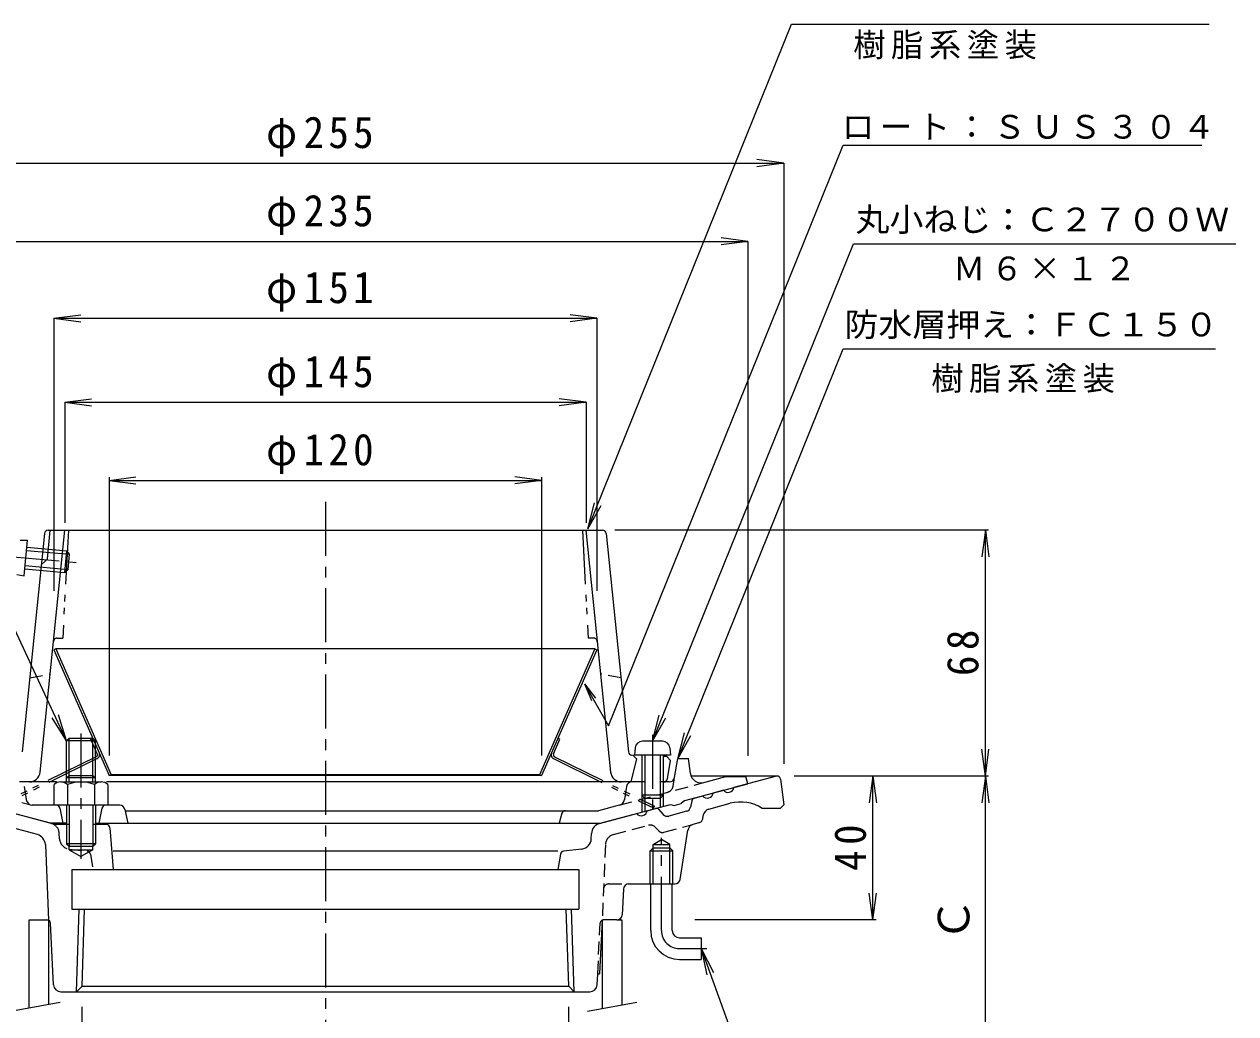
# Model space of a CAD drawing. Units: millimetres, scale not verified. Extents: x -289 to 230, y -348 to 414.
# Drawn here: x -111.3 to 225.7, y -54.1 to 221.1 of the extents above; entities that cross this region are included whole.
import ezdxf
from ezdxf.enums import TextEntityAlignment as Align

# ---------------------------------------------------------------- set-up
doc = ezdxf.new("R2010")
doc.units = ezdxf.units.MM
doc.header["$LTSCALE"] = 3
for name, pattern in [('CHAIN1', [8, 5, -1, 1, -1]), ('DASHED1', [1.8, 1.2, -0.6]), ('DOUBLE_CHAIN1', [8.8, 5, -1, 0.6, -0.6, 0.6, -1])]:
    doc.linetypes.add(name, pattern=pattern)
for name, color, linetype, lineweight in [('0-0_通り芯', 3, 'Continuous', 9), ('0-1_躯体', 2, 'Continuous', 9), ('0-2_仕上', 6, 'Continuous', 9), ('0-3_建具', 4, 'Continuous', 9), ('0-4_その他', 7, 'Continuous', 9), ('0-5_寸法', 7, 'Continuous', 9), ('0-6_ハッチ', 2, 'Continuous', 9), ('0-A', 4, 'Continuous', 9)]:
    doc.layers.add(name, color=color, linetype=linetype, lineweight=lineweight)
doc.styles.add('ＭＳ ゴシック', font='')
doc.styles.get('ＭＳ ゴシック').set_extended_font_data('MS Gothic')

msp = doc.modelspace()

# ---------------------------------------------------------------- linework, layer by layer
at = {"layer": '0-0_通り芯', "linetype": 'CHAIN1'}
for p, q in [((-27.537, 88.253), (-27.537, -77.539)), ((65.963, -30.963), (65.963, -5.142)), ((70.963, -35.963), (78.535, -35.963))]:
    msp.add_line(p, q, dxfattribs=at)
at = {"layer": '0-0_通り芯'}
for p, q in [((98.081, 12.037), (74.338, 12.037)), ((97.963, 12.037), (86.108, 8.861)), ((99.073, 11.161), (99.963, 4.037)), ((83.21, 8.084), (80.312, 7.308)), ((74.393, 5.149), (74.03, 3.377)), ((75.114, 5.915), (77.415, 6.531)), ((79.134, 2.851), (85.105, 4.451)), ((99.963, 4.037), (98.963, 3.037)), ((-103.793, -1.158), (-114.135, 1.614)), ((48.72, -1.158), (59.062, 1.614)), ((61.96, 2.39), (64.26, 3.006)), ((65.268, 2.704), (66.468, 1.351)), ((72.949, 2.229), (67.978, 0.897)), ((77.453, 0.153), (77.692, 1.32)), ((98.963, 3.037), (93.963, 3.037)), ((-107.662, -4.262), (-117.384, -1.657)), ((-98.86, -1.463), (-103.06, -1.463)), ((-88.465, -1.463), (-92.213, -1.463)), ((-87.468, -2.389), (-86.611, -13.963)), ((71.16, -16.692), (73.264, -3.063)), ((76.372, -0.995), (74.723, -1.437)), ((46.434, -5.416), (46.499, -3.926)), ((63.603, -6.963), (65.963, -5.6)), ((68.323, -6.963), (65.963, -5.6)), ((-105.442, -7.03), (-104.532, -28.073)), ((-98.86, -8.463), (-98.86, -7.463)), ((-98.86, -8.463), (-92.213, -8.463)), ((-98.86, -8.463), (-95.537, -10.382)), ((-92.213, -8.463), (-95.537, -10.382)), ((-92.213, -8.463), (-92.213, -7.463)), ((37.13, -8.867), (-86.611, -8.867)), ((37.84, -9.702), (37.13, -13.963)), ((43.793, -8.265), (38.708, -8.874)), ((62.788, -8.763), (69.138, -8.763)), ((62.788, -17.963), (62.788, -8.763)), ((63.603, -17.963), (63.603, -6.963)), ((63.603, -6.963), (68.323, -6.963)), ((68.323, -17.963), (68.323, -6.963)), ((68.323, -7.963), (69.138, -8.763)), ((69.138, -17.963), (69.138, -8.763)), ((-98.037, -13.963), (-98.037, -24.963)), ((-98.037, -13.963), (42.963, -13.963)), ((42.963, -13.963), (42.963, -24.963)), ((55.392, -19.388), (55.035, -26.538)), ((56.89, -17.963), (69.677, -17.963)), ((62.963, -30.963), (62.963, -17.963)), ((68.963, -30.963), (68.963, -17.963)), ((-98.037, -24.963), (42.963, -24.963)), ((-96.752, -47.963), (-96.033, -24.963)), ((41.678, -47.963), (40.96, -24.963)), ((-103.132, -46.063), (-103.989, -28.913)), ((49.459, -28.073), (48.714, -42.963)), ((53.537, -27.963), (49.915, -27.963)), ((70.963, -32.963), (76.963, -32.963)), ((76.963, -32.963), (76.963, -38.963)), ((70.963, -38.963), (76.963, -38.963)), ((48.058, -46.063), (48.213, -42.963)), ((48.213, -42.963), (48.714, -42.963)), ((-95.225, -46.436), (40.152, -46.436)), ((-101.134, -47.963), (46.061, -47.963))]:
    msp.add_line(p, q, dxfattribs=at)
at = {"layer": '0-0_通り芯', "linetype": 'DASHED1'}
for p, q in [((52.589, -4.262), (62.311, -1.657)), ((65.115, -3.153), (64.325, -2.262)), ((66.625, -3.607), (74.723, -1.437)), ((-101.508, -5.416), (-101.572, -3.926)), ((-98.867, -8.265), (-93.781, -8.874)), ((-92.913, -9.702), (-92.203, -13.963)), ((50.368, -7.03), (49.459, -28.073)), ((51.332, -17.963), (56.89, -17.963)), ((48.213, -42.963), (48.916, -28.913))]:
    msp.add_line(p, q, dxfattribs=at)
at = {"layer": '0-0_通り芯'}
for points in [[(62.788, -8.763), (63.603, -7.963), (68.323, -7.963)], [(-96.752, -47.963), (-95.225, -46.436), (-94.554, -24.963)], [(41.678, -47.963), (40.152, -46.436), (39.481, -24.963)]]:
    msp.add_lwpolyline(points, dxfattribs=at)
for centre, radius, start, end in [((98.081, 11.037), 1, 7.12427, 90), ((78.701, 7.523), 1.625, 217.62109, 352.37941), ((84.497, 9.076), 1.625, 217.6203, 352.38071), ((72.56, 3.678), 1.5, 285.00009, 348.4351), ((75.372, 4.949), 1, 104.99922, 168.43358), ((87.952, -6.175), 11, 56.8705, 104.99969), ((60.349, 2.606), 1.625, 217.61926, 352.37941), ((64.519, 2.041), 1, 41.56502, 104.99977), ((67.59, 2.346), 1.5, 221.56442, 285.00009), ((75.984, 0.454), 1.5, 284.99872, 348.43372), ((79.651, 0.919), 2, 104.9995, 168.43379), ((-104.569, -4.055), 3, 59.78954, 75.00024), ((-88.465, -2.463), 1, 4.23788, 90), ((49.496, -4.055), 3, 104.99976, 177.5246), ((75.241, -3.369), 2, 104.99924, 171.22116), ((-108.439, -7.159), 3, 2.4754, 75.00102), ((43.437, -5.287), 3, 276.82027, 357.52458), ((38.827, -9.867), 1, 96.82062, 170.53838), ((69.677, -16.463), 1.5, 270, 351.22128), ((56.89, -19.463), 1.5, 90, 177.13713), ((53.537, -26.463), 1.5, 270, 357.13713), ((-104.988, -28.963), 1, 2.86252, 90), ((70.963, -30.963), 8, 180, 270), ((70.963, -30.963), 2, 180, 270), ((-101.134, -45.963), 2, 182.86198, 270), ((46.061, -45.963), 2, 270, 357.13802)]:
    msp.add_arc(centre, radius, start, end, dxfattribs=at)
at = {"layer": '0-0_通り芯', "linetype": 'DASHED1'}
for centre, radius, start, end in [((-104.569, -4.055), 3, 2.4754, 59.78954), ((62.828, -3.589), 2, 41.56493, 105.00024), ((66.237, -2.158), 1.5, 221.56349, 284.99872), ((-98.51, -5.287), 3, 182.47542, 263.17973), ((53.366, -7.159), 3, 104.99898, 177.5246), ((-93.9, -9.867), 1, 9.46162, 83.17938), ((51.332, -19.463), 1.5, 90, 177.5246), ((49.915, -28.963), 1, 90, 177.13748)]:
    msp.add_arc(centre, radius, start, end, dxfattribs=at)
at = {"layer": '0-0_通り芯', "linetype": 'CHAIN1'}
msp.add_arc((70.963, -30.963), 5, 180, 270, dxfattribs=at)
at = {"layer": '0-1_躯体', "color": 4, "linetype": 'CHAIN1'}
msp.add_line((-95.536, 23.893), (-95.536, -10.963), dxfattribs=at)
at = {"layer": '0-1_躯体', "color": 4}
for p, q in [((-99.536, 10.394), (-99.536, 21.861)), ((-98.86, 10.394), (-98.86, 22.537)), ((-92.213, 10.394), (-92.213, 22.537)), ((-91.537, 10.394), (-91.537, 21.861)), ((-101.16, 10.394), (-89.913, 10.394)), ((-103.037, 9.672), (-103.037, 3.894)), ((-99.284, 9.672), (-99.284, 3.894)), ((-91.789, 9.672), (-91.789, 3.894)), ((-88.036, 9.672), (-88.036, 3.894)), ((-99.536, 3.894), (-99.536, -6.786)), ((-98.86, 3.894), (-98.86, -7.463)), ((-92.213, 3.894), (-92.213, -7.463)), ((-91.537, 3.894), (-91.537, -6.786))]:
    msp.add_line(p, q, dxfattribs=at)
at = {"layer": '0-1_躯体'}
for p, q in [((69.589, 11.647), (70.463, 16.894)), ((70.463, 16.894), (73.463, 16.894)), ((74.014, 12.751), (73.463, 16.894)), ((61.333, 10.394), (57.738, 10.394)), ((68.11, 10.394), (65.593, 10.394)), ((77.764, 10.248), (83.904, 11.894)), ((83.904, 11.894), (89.463, 11.894)), ((89.963, 9.894), (89.463, 11.894)), ((-111.331, 9.136), (-110.745, 5.548)), ((56.258, 9.136), (55.672, 5.548)), ((72.463, 5.205), (89.963, 9.894)), ((-103.984, -1.106), (-123.537, 4.133)), ((-84.766, 3.894), (-109.121, 3.894)), ((54.215, 3.939), (48.45, 2.394)), ((48.911, -1.106), (68.463, 4.133)), ((60.463, 6.699), (60.463, 1.989)), ((61.333, 5.83), (61.333, 2.222)), ((65.593, 5.829), (65.593, 3.364)), ((66.463, 6.699), (66.463, 3.597)), ((68.463, 4.133), (69.463, 3.883)), ((69.463, 3.883), (71.463, 4.419)), ((72.463, 5.205), (71.463, 4.419)), ((-101.376, 3.09), (-100.536, -1.106)), ((-89.697, 3.09), (-90.537, -1.106)), ((-83.295, 2.688), (-82.537, -1.106)), ((-83.236, 2.394), (48.45, 2.394)), ((38.256, 1.668), (37.463, -1.106)), ((-99.536, -1.106), (-103.984, -1.106)), ((-91.537, -1.106), (48.911, -1.106))]:
    msp.add_line(p, q, dxfattribs=at)
at = {"layer": '0-1_躯体', "linetype": 'DASHED1'}
for p, q in [((-132.837, 10.248), (-109.121, 3.894)), ((54.215, 3.939), (77.764, 10.248)), ((69.175, 9.16), (69.589, 11.647))]:
    msp.add_line(p, q, dxfattribs=at)
at = {"layer": '0-1_躯体', "color": 4}
for points in [[(-91.537, 21.861), (-99.536, 21.861), (-98.86, 22.537), (-92.213, 22.537)], [(-91.537, -6.786), (-99.536, -6.786), (-98.86, -7.463), (-92.213, -7.463)]]:
    msp.add_lwpolyline(points, close=True, dxfattribs=at)
at = {"layer": '0-1_躯体', "color": 4, "linetype": 'DOUBLE_CHAIN1'}
msp.add_lwpolyline([(-91.537, 11.508), (-99.536, 11.508), (-98.86, 12.184), (-92.213, 12.184)], close=True, dxfattribs=at)
at = {"layer": '0-1_躯体', "color": 4}
for centre, radius, start, end in [((-101.16, 7.594), 2.8, 47.92557, 132.07463), ((-95.536, 0.304), 10.089, 68.19786, 111.80214), ((-89.913, 7.594), 2.8, 47.92572, 132.07428)]:
    msp.add_arc(centre, radius, start, end, dxfattribs=at)
at = {"layer": '0-1_躯体'}
for centre, radius, start, end in [((57.738, 8.894), 1.5, 90, 170.72017), ((68.11, 11.894), 1.5, 270, 350.54048), ((76.987, 13.146), 3, 187.56569, 285.00009), ((-108.771, 5.87), 2, 189.27843, 254.99948), ((-102.356, 2.894), 1, 11.30974, 90), ((-88.717, 2.894), 1, 90, 168.69026), ((-84.766, 2.394), 1.5, 11.31021, 90), ((53.698, 5.87), 2, 285.00052, 350.72157), ((39.218, 1.394), 1, 90, 164.05402)]:
    msp.add_arc(centre, radius, start, end, dxfattribs=at)
at = {"layer": '0-1_躯体', "linetype": 'DASHED1'}
msp.add_arc((67.202, 9.489), 2, 285.00002, 350.54161, dxfattribs=at)
at = {"layer": '0-2_仕上'}
for p, q in [((-105.657, 79.495), (-111.846, 18.759)), ((-106.896, 13.089), (-100.037, 80.394)), ((-104.873, 72.394), (-104.057, 80.394)), ((-104.662, 80.394), (49.589, 80.394)), ((51.823, 13.089), (44.963, 80.394)), ((50.584, 79.495), (56.773, 18.759)), ((-104.873, 72.394), (-106.533, 70.894)), ((60.46, 17.743), (57.725, 17.861)), ((58.963, 16.807), (57.963, 17.851)), ((67.463, 17.438), (66.463, 17.482)), ((68.463, 16.394), (67.463, 17.438)), ((58.963, 16.807), (57.463, 10.394)), ((67.603, 11.229), (68.463, 16.394)), ((-102.381, 10.394), (-112.638, 10.394)), ((57.565, 10.394), (-88.465, 10.394))]:
    msp.add_line(p, q, dxfattribs=at)
at = {"layer": '0-2_仕上', "linetype": 'DOUBLE_CHAIN1'}
for p, q in [((-99.037, 80.394), (-100.609, 50.394)), ((43.963, 80.394), (45.536, 50.394)), ((-102.191, 50.394), (-100.609, 50.394)), ((47.118, 50.394), (45.536, 50.394))]:
    msp.add_line(p, q, dxfattribs=at)
at = {"layer": '0-2_仕上', "linetype": 'DASHED1'}
for p, q in [((-109.744, 39.394), (-104.113, 40.394)), ((54.67, 39.394), (49.04, 40.394))]:
    msp.add_line(p, q, dxfattribs=at)
at = {"layer": '0-2_仕上'}
for centre, radius, start, end in [((-104.662, 79.394), 1, 90, 174.18137), ((49.589, 79.394), 1, 5.81873, 90), ((57.768, 18.861), 1, 185.81873, 267.51088), ((-109.88, 13.394), 3, 270, 354.18134), ((54.807, 13.394), 3, 185.81866, 270), ((66.616, 11.394), 1, 270, 350.53932)]:
    msp.add_arc(centre, radius, start, end, dxfattribs=at)
at = {"layer": '0-2_仕上', "linetype": 'DOUBLE_CHAIN1'}
for centre, start, end in [((-102.191, 49.394), 90, 174.18137), ((47.118, 49.394), 5.81863, 90)]:
    msp.add_arc(centre, 1, start, end, dxfattribs=at)
at = {"layer": '0-3_建具'}
for p, q in [((-110.037, -28.073), (-110.037, -52.423)), ((-104.537, -28.073), (-110.037, -28.073)), ((-104.537, -28.073), (-104.537, -51.454)), ((49.463, -28.073), (49.463, -52.6))]:
    msp.add_line(p, q, dxfattribs=at)
at = {"layer": '0-3_建具', "color": 7}
for p, q in [((-115.15, -53.325), (-101.363, -50.894)), ((45.35, -53.325), (59.137, -50.894))]:
    msp.add_line(p, q, dxfattribs=at)
at = {"layer": '0-3_建具'}
msp.add_lwpolyline([(53.537, -27.963), (54.963, -27.963), (54.963, -51.63)], dxfattribs=at)
at = {"layer": '0-4_その他'}
for p, q in [((-155.037, 182.493), (99.963, 182.493)), ((99.963, 182.493), (92.528, 183.472)), ((99.963, 182.493), (92.528, 181.514)), ((99.963, 182.493), (99.963, 15.439)), ((-145.037, 160.729), (89.963, 160.729)), ((89.963, 160.729), (82.528, 161.708)), ((89.963, 160.729), (82.528, 159.75)), ((89.963, 160.729), (89.963, 17.61)), ((-103.037, 139.368), (-95.601, 140.347)), ((-103.037, 139.368), (47.963, 139.368)), ((-103.037, 139.368), (-95.601, 138.389)), ((-103.037, 139.368), (-103.037, 63.587)), ((47.963, 139.368), (40.528, 140.347)), ((47.963, 139.368), (40.528, 138.389)), ((47.963, 139.368), (47.963, 63.587)), ((-100.037, 115.991), (-92.601, 116.97)), ((-100.037, 115.991), (44.963, 115.991)), ((-100.037, 115.991), (-92.601, 115.012)), ((-100.037, 115.991), (-100.037, 82.451)), ((44.963, 115.991), (37.528, 116.97)), ((44.963, 115.991), (37.528, 115.012)), ((44.963, 115.991), (44.963, 82.451)), ((-87.687, 94.271), (-80.251, 95.25)), ((-87.687, 95.171), (-87.687, 17.757)), ((32.613, 94.271), (25.178, 95.25)), ((32.613, 95.171), (32.613, 17.757)), ((-87.687, 94.271), (32.613, 94.271)), ((-87.687, 94.271), (-80.251, 93.292)), ((32.613, 94.271), (25.178, 93.292)), ((156.958, 80.394), (52.975, 80.394)), ((156.058, 80.394), (155.079, 72.958)), ((156.058, 12.037), (156.058, 80.394)), ((156.058, 80.394), (157.036, 72.958)), ((156.058, 12.037), (155.079, 19.473)), ((156.058, 12.037), (157.036, 19.473)), ((156.958, 12.037), (102.889, 12.037)), ((125.652, 12.037), (107.698, 12.037)), ((124.752, 12.037), (123.773, 4.601)), ((124.752, -27.963), (124.752, 12.037)), ((124.752, 12.037), (125.731, 4.601)), ((156.058, 12.037), (155.079, 4.601)), ((156.058, -67.963), (156.058, 12.037)), ((156.058, 12.037), (157.036, 4.601)), ((124.752, -27.963), (123.773, -20.527)), ((124.752, -27.963), (125.731, -20.527)), ((125.652, -27.963), (75.258, -27.963)), ((-95.225, -96.474), (-95.225, -52.158)), ((40.152, -96.474), (40.152, -52.158))]:
    msp.add_line(p, q, dxfattribs=at)
at = {"layer": '0-5_寸法'}
for p, q in [((169.723, 221.127), (218.33, 221.127)), ((51.26, 26.029), (116.502, 187.508)), ((116.502, 187.508), (216.325, 187.508)), ((63.463, 21.729), (119.335, 160.016)), ((119.335, 160.016), (225.72, 160.016)), ((-99.536, 21.861), (-160.905, 153.466)), ((70.463, 16.79), (116.532, 130.814)), ((116.532, 130.814), (220.049, 130.814)), ((45.463, 80.79), (47.341, 88.051)), ((45.463, 80.79), (49.157, 87.317)), ((44.532, 37.683), (47.575, 33.716)), ((44.532, 37.683), (46.445, 33.064)), ((44.532, 37.683), (51.26, 26.029)), ((-99.536, 21.861), (-103.566, 28.186)), ((-99.536, 21.861), (-101.792, 29.014)), ((63.463, 21.729), (65.341, 28.991)), ((63.463, 21.729), (67.157, 28.257)), ((70.463, 16.79), (72.341, 24.051)), ((70.463, 16.79), (74.157, 23.317)), ((76.963, -35.963), (125.378, -168.981)), ((76.963, -35.963), (80.426, -42.615)), ((76.963, -35.963), (78.587, -43.285))]:
    msp.add_line(p, q, dxfattribs=at)
msp.add_lwpolyline([(45.463, 80.79), (102.163, 221.127), (169.723, 221.127)], dxfattribs=at)
at = {"layer": '0-6_ハッチ'}
for p, q in [((-102.487, 47.394), (-103.037, 47.153)), ((-102.487, 47.394), (-87.137, 12.394)), ((47.414, 47.394), (-102.487, 47.394)), ((47.414, 47.394), (47.963, 47.153)), ((-103.037, 47.153), (-87.687, 12.153)), ((47.963, 47.153), (32.613, 12.153)), ((-87.137, 12.394), (-87.687, 12.153))]:
    msp.add_line(p, q, dxfattribs=at)
at = {"layer": '0-6_ハッチ', "linetype": 'DOUBLE_CHAIN1'}
for p, q in [((-92.773, 22.256), (-92.223, 22.498)), ((-90.995, 18.202), (-92.773, 22.256)), ((35.922, 18.202), (37.7, 22.256)), ((37.7, 22.256), (37.15, 22.498)), ((-91.278, 17.424), (-119.052, 3.69)), ((36.205, 17.424), (63.979, 3.69))]:
    msp.add_line(p, q, dxfattribs=at)
at = {"layer": '0-6_ハッチ'}
for points in [[(47.414, 47.394), (32.064, 12.394), (-87.137, 12.394)], [(32.064, 12.394), (32.613, 12.153), (-87.687, 12.153)]]:
    msp.add_lwpolyline(points, dxfattribs=at)
at = {"layer": '0-6_ハッチ', "linetype": 'DOUBLE_CHAIN1'}
for points in [[(-91.013, 16.886), (-118.787, 3.153), (-119.052, 3.69)], [(35.939, 16.886), (63.713, 3.153), (63.979, 3.69)]]:
    msp.add_lwpolyline(points, dxfattribs=at)
for centre, radius, start, end in [((-91.544, 17.961), 0.6, 296.30949, 23.6795), ((-91.544, 17.961), 1.2, 296.30949, 23.6795), ((36.471, 17.961), 1.2, 156.3205, 243.69051), ((36.471, 17.961), 0.6, 156.3205, 243.69051)]:
    msp.add_arc(centre, radius, start, end, dxfattribs=at)
at = {"layer": '0-A', "linetype": 'DOUBLE_CHAIN1'}
for p, q in [((-112.48, 77.67), (-110.398, 77.663)), ((-111.302, 67.704), (-110.398, 77.663)), ((-110.657, 74.805), (-98.706, 73.719)), ((-110.579, 75.671), (-99.494, 74.665)), ((-100.037, 68.689), (-99.494, 74.665)), ((-98.706, 73.719), (-99.494, 74.665)), ((-116.552, 73.201), (-95.915, 71.327)), ((-99.092, 69.477), (-98.706, 73.719)), ((-113.351, 68.072), (-111.302, 67.704)), ((-111.121, 69.696), (-100.037, 68.689)), ((-111.043, 70.562), (-99.092, 69.477)), ((-99.092, 69.477), (-100.037, 68.689))]:
    msp.add_line(p, q, dxfattribs=at)
at = {"layer": '0-A'}
for p, q in [((66.29, 21.729), (60.637, 21.729)), ((58.645, 19.904), (58.463, 17.829)), ((68.463, 17.829), (58.463, 17.829)), ((60.463, 17.829), (60.463, 6.699)), ((61.333, 17.829), (61.333, 5.829)), ((65.593, 17.829), (65.593, 5.829)), ((66.463, 17.829), (66.463, 6.699)), ((68.282, 19.904), (68.463, 17.829)), ((61.333, 5.829), (60.463, 6.699)), ((66.463, 6.699), (60.463, 6.699)), ((65.593, 5.829), (61.333, 5.829)), ((65.593, 5.829), (66.463, 6.699))]:
    msp.add_line(p, q, dxfattribs=at)
at = {"layer": '0-A', "linetype": 'CHAIN1'}
msp.add_line((63.463, 23.514), (63.463, 2.793), dxfattribs=at)
at = {"layer": '0-A'}
for centre, start, end in [((60.637, 19.729), 90, 174.99998), ((66.29, 19.729), 5.00002, 90)]:
    msp.add_arc(centre, 2, start, end, dxfattribs=at)

# ---------------------------------------------------------------- texts
at = {"layer": '0-4_その他', "color": 2, "style": 'ＭＳ ゴシック'}
msp.add_text('Ｃ', height=8.798, rotation=90, dxfattribs=at).set_placement((154.258, -33.963), align=Align.BOTTOM_LEFT)
at = {"layer": '0-4_その他', "color": 2, "char_height": 8.798, "attachment_point": 7, "style": 'ＭＳ ゴシック'}
for s, insert in [('\\T1.21;\\W0.95;φ255', (-44.037, 184.293)), ('\\T1.21;\\W0.95;φ235', (-44.037, 162.529)), ('\\T1.21;\\W0.95;φ151', (-44.037, 141.168)), ('\\T1.21;\\W0.95;φ145', (-44.037, 117.791)), ('\\T1.21;\\W0.95;φ120', (-44.037, 96.071))]:
    msp.add_mtext(s, dxfattribs=dict(at, insert=insert))
at = {"layer": '0-4_その他', "color": 2, "char_height": 8.798, "attachment_point": 7, "rotation": 90, "style": 'ＭＳ ゴシック'}
for s, insert in [('\\T1.27;\\W0.95;68', (154.258, 39.84)), ('\\T1.27;\\W0.95;40', (122.952, -14.338))]:
    msp.add_mtext(s, dxfattribs=dict(at, insert=insert))
at = {"layer": '0-5_寸法', "style": 'ＭＳ ゴシック', "width": 1.05}
for s, p in [('丸小ねじ：Ｃ２７００Ｗ', (119.935, 161.545)), ('防水層押え：ＦＣ１５０', (116.853, 132.33))]:
    msp.add_text(s, height=6.598, dxfattribs=at).set_placement(p, align=Align.BOTTOM_LEFT)
at = {"layer": '0-5_寸法', "char_height": 6.598, "attachment_point": 7, "style": 'ＭＳ ゴシック'}
for s, insert in [('\\T1.17;樹脂系塗装', (119.289, 211.355)), ('\\T1.17;ロート：ＳＵＳ３０４', (116.171, 189.041)), ('\\T1.17;Ｍ６×１２', (147.027, 149.802)), ('\\T1.17;樹脂系塗装', (140.989, 118.582))]:
    msp.add_mtext(s, dxfattribs=dict(at, insert=insert))

doc.saveas('drawing.dxf')
